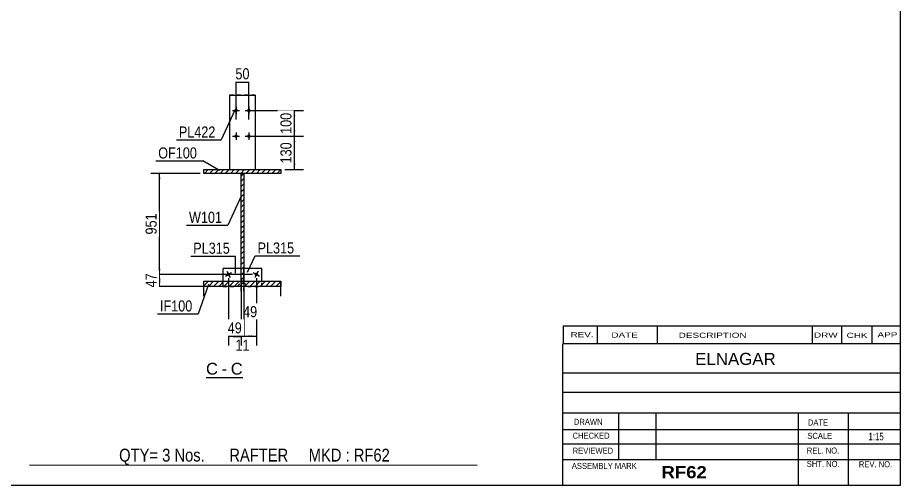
# Model space of a CAD drawing. Header units: millimetres. Extents: x -345 to 58, y -179 to 98.
# Drawn here: x -171.3 to 57.9, y -179.3 to -58 of the extents above; entities that cross this region are included whole.
import ezdxf

# ---------------------------------------------------------------- set-up
doc = ezdxf.new("R2010")
doc.units = ezdxf.units.MM
doc.linetypes.add('DXK_LINE_DOT1', pattern=[1.8814, 0.9407, -0.9407])
doc.styles.add('Arial', font='ARIAL.TTF', dxfattribs={"height": 0.2})
doc.styles.add('Arial Bold', font='ARIALBD.TTF', dxfattribs={"height": 0.2})
doc.styles.add('Arial Narrow', font='ARIALN.TTF', dxfattribs={"height": 0.2})

# ---------------------------------------------------------------- blocks, each defined once
blk = doc.blocks.new('Unknown-623466691-1210')
at = {"color": 5, "linetype": 'Continuous'}
for p, q in [((57.9, -179.32), (57.9, 97.68)), ((-342.1, -179.32), (57.9, -179.32))]:
    blk.add_line(p, q, dxfattribs=at)
blk = doc.blocks.new('Unknown-623466691-14 - 1516')
at = {"color": 7, "linetype": 'Continuous'}
blk.add_line((-122.36, -151.36), (-112.85, -151.36), dxfattribs=at)
at = {"color": 0, "linetype": 'Continuous'}
blk.add_wipeout([(-119.28, -150.61), (-119.28, -147.41), (-122.36, -147.41), (-122.36, -150.61)], dxfattribs=at)
blk.add_wipeout([(-116.9, -150.61), (-116.9, -147.41), (-118.32, -147.41), (-118.32, -150.61)], dxfattribs=at)
at = {"color": 96, "linetype": 'Continuous', "style": 'Arial'}
for s, p in [('C', (-122.36, -150.61)), ('-', (-118.32, -150.61))]:
    blk.add_text(s, height=3.06, dxfattribs=at).set_placement(p)
at = {"color": 0, "linetype": 'Continuous'}
blk.add_wipeout([(-112.85, -150.61), (-112.85, -147.41), (-115.94, -147.41), (-115.94, -150.61)], dxfattribs=at)
at = {"color": 96, "linetype": 'Continuous', "style": 'Arial'}
blk.add_text('C', height=3.06, dxfattribs=at).set_placement((-115.94, -150.61))
blk = doc.blocks.new('Part-623466691-1570 - 1516')
at = {"color": 2, "linetype": 'Continuous'}
for p, q in [((-107.89, -123.08), (-112.55, -123.08)), ((-112.55, -126.41), (-112.55, -123.08)), ((-107.89, -126.41), (-107.89, -123.08))]:
    blk.add_line(p, q, dxfattribs=at)
at = {"color": 7, "linetype": 'DXK_LINE_DOT1'}
for p, q in [((-107.89, -123.08), (-112.55, -123.08)), ((-112.55, -126.74), (-112.55, -126.41)), ((-112.55, -126.74), (-111.55, -127.74)), ((-111.55, -127.74), (-107.89, -127.74)), ((-107.89, -127.74), (-107.89, -126.41))]:
    blk.add_line(p, q, dxfattribs=at)
blk = doc.blocks.new('Bolt-623466691-1519 - 1516')
at = {"linetype": 'Continuous'}
blk.add_hatch(color=3, dxfattribs=at).paths.add_polyline_path([(-108.87, -124.84, -1), (-109.68, -124.38, -1)])
at = {"color": 3, "linetype": 'Continuous'}
for p, q in [((-110.09, -124.15), (-108.46, -125.07)), ((-108.81, -123.8), (-109.73, -125.42))]:
    blk.add_line(p, q, dxfattribs=at)
blk = doc.blocks.new('Part-623466691-1545 - 1516')
at = {"color": 2, "linetype": 'Continuous'}
for p, q in [((-116.24, -78.09), (-116.24, -97.43)), ((-116.24, -78.09), (-109.57, -78.09)), ((-109.57, -78.09), (-109.57, -97.43))]:
    blk.add_line(p, q, dxfattribs=at)
at = {"color": 7, "linetype": 'DXK_LINE_DOT1'}
for p, q in [((-109.57, -78.09), (-116.24, -78.09)), ((-116.24, -97.43), (-109.57, -97.43))]:
    blk.add_line(p, q, dxfattribs=at)
blk = doc.blocks.new('Part-623466691-1575 - 1516')
at = {"color": 2, "linetype": 'Continuous'}
for p, q in [((-113.26, -123.08), (-117.93, -123.08)), ((-117.93, -126.41), (-117.93, -123.08)), ((-113.26, -126.41), (-113.26, -123.08))]:
    blk.add_line(p, q, dxfattribs=at)
at = {"color": 7, "linetype": 'DXK_LINE_DOT1'}
for p, q in [((-113.26, -123.08), (-117.93, -123.08)), ((-117.93, -127.74), (-117.93, -126.41)), ((-117.93, -127.74), (-114.26, -127.74)), ((-114.26, -127.74), (-113.26, -126.74)), ((-113.26, -126.74), (-113.26, -126.41))]:
    blk.add_line(p, q, dxfattribs=at)
blk = doc.blocks.new('Bolt-623466691-1585 - 1516')
at = {"linetype": 'Continuous'}
blk.add_hatch(color=3, dxfattribs=at).paths.add_polyline_path([(-116.13, -124.38, -1), (-116.95, -124.84, -1)])
at = {"color": 3, "linetype": 'Continuous'}
for p, q in [((-117.35, -125.07), (-115.73, -124.15)), ((-117, -123.8), (-116.08, -125.42))]:
    blk.add_line(p, q, dxfattribs=at)
blk = doc.blocks.new('Bolt-623466691-1606 - 1516')
at = {"linetype": 'Continuous'}
for points in [[(-114.11, -82.09, -1), (-115.04, -82.09, -1)], [(-110.77, -82.09, -1), (-111.71, -82.09, -1)], [(-114.11, -88.76, -1), (-115.04, -88.76, -1)], [(-110.77, -88.76, -1), (-111.71, -88.76, -1)]]:
    blk.add_hatch(color=3, dxfattribs=at).paths.add_polyline_path(points)
at = {"color": 3, "linetype": 'Continuous'}
for p, q in [((-115.51, -82.09), (-113.64, -82.09)), ((-114.57, -81.16), (-114.57, -83.03)), ((-112.17, -82.09), (-110.31, -82.09)), ((-111.24, -81.16), (-111.24, -83.03)), ((-115.51, -88.76), (-113.64, -88.76)), ((-114.57, -87.83), (-114.57, -89.69)), ((-112.17, -88.76), (-110.31, -88.76)), ((-111.24, -87.83), (-111.24, -89.69))]:
    blk.add_line(p, q, dxfattribs=at)
blk = doc.blocks.new('Part-623466691-1612 - 1516')
at = {"linetype": 'Continuous'}
h = blk.add_hatch(dxfattribs=at)
h.set_pattern_fill('', scale=0.3, style=0, pattern_type=0)
h.set_pattern_definition([(45, (-102.9067, -97.4254), (-0.67352, 0.67352), [])])
h.paths.add_polyline_path([(-102.91, -98.43), (-102.91, -97.43), (-122.91, -97.43), (-122.91, -98.43)])
at = {"color": 2, "linetype": 'Continuous'}
for p, q in [((-122.91, -98.43), (-122.91, -97.43)), ((-122.91, -97.43), (-102.91, -97.43)), ((-102.91, -98.43), (-122.91, -98.43)), ((-102.91, -97.43), (-102.91, -98.43))]:
    blk.add_line(p, q, dxfattribs=at)
blk = doc.blocks.new('Part-623466691-1618 - 1516')
at = {"linetype": 'Continuous'}
h = blk.add_hatch(dxfattribs=at)
h.set_pattern_fill('', scale=0.3, style=0, pattern_type=0)
h.set_pattern_definition([(45, (-112.5733, -98.4254), (-0.67352, 0.67352), [])])
h.paths.add_polyline_path([(-112.57, -126.41), (-112.57, -98.43), (-113.24, -98.43), (-113.24, -126.41)])
at = {"color": 2, "linetype": 'Continuous'}
for p, q in [((-113.24, -109.76), (-113.24, -98.43)), ((-113.24, -98.43), (-112.57, -98.43)), ((-112.57, -98.43), (-112.57, -109.76)), ((-113.24, -126.41), (-113.24, -109.86)), ((-112.57, -109.86), (-112.57, -126.41)), ((-112.57, -126.41), (-113.24, -126.41))]:
    blk.add_line(p, q, dxfattribs=at)
at = {"color": 7, "linetype": 'DXK_LINE_DOT1'}
for p, q in [((-113.24, -128.95), (-113.24, -126.41)), ((-112.57, -128.95), (-112.57, -126.41))]:
    blk.add_line(p, q, dxfattribs=at)
blk = doc.blocks.new('Part-623466691-1641 - 1516')
at = {"linetype": 'Continuous'}
h = blk.add_hatch(dxfattribs=at)
h.set_pattern_fill('', scale=0.3, style=0, pattern_type=0)
h.set_pattern_definition([(45, (-102.9067, -126.4135), (-0.67352, 0.67352), [])])
h.paths.add_polyline_path([(-102.91, -127.76), (-102.91, -126.41), (-122.91, -126.41), (-122.91, -127.76)])
at = {"color": 7, "linetype": 'DXK_LINE_DOT1'}
for p, q in [((-122.91, -127.76), (-122.91, -126.41)), ((-102.91, -127.76), (-102.91, -126.41))]:
    blk.add_line(p, q, dxfattribs=at)
at = {"color": 2, "linetype": 'Continuous'}
for p, q in [((-122.91, -127.76), (-122.91, -126.41)), ((-122.91, -126.41), (-102.91, -126.41)), ((-122.91, -130.3), (-122.91, -127.76)), ((-102.91, -127.76), (-122.91, -127.76)), ((-102.91, -126.41), (-102.91, -127.76)), ((-102.91, -130.3), (-102.91, -127.76))]:
    blk.add_line(p, q, dxfattribs=at)
blk = doc.blocks.new('StraightDimension-623466691-7693 - 1516')
at = {"linetype": 'Continuous'}
for points in [[(-99.68, -83.59), (-99.43, -82.09), (-99.18, -83.59)], [(-99.18, -87.26), (-99.43, -88.76), (-99.68, -87.26)]]:
    blk.add_hatch(color=7, dxfattribs=at).paths.add_polyline_path(points)
at = {"color": 7, "linetype": 'Continuous'}
for p, q in [((-110.24, -82.09), (-97.03, -82.09)), ((-99.43, -88.76), (-99.43, -82.09)), ((-110.24, -88.76), (-97.03, -88.76))]:
    blk.add_line(p, q, dxfattribs=at)
at = {"color": 0}
blk.add_wipeout([(-99.58, -82.08), (-103.78, -82.08), (-103.78, -88.77), (-99.58, -88.77)], dxfattribs=at)
at = {"color": 3, "style": 'Arial Narrow'}
blk.add_text('100', height=2.863, rotation=90.0002, dxfattribs=at).set_placement((-100.18, -88.17))
blk = doc.blocks.new('StraightDimension-623466691-7728 - 1516')
at = {"linetype": 'Continuous'}
for points in [[(-134.69, -99.93), (-134.44, -98.43), (-134.19, -99.93)], [(-134.19, -123.11), (-134.44, -124.61), (-134.69, -123.11)]]:
    blk.add_hatch(color=7, dxfattribs=at).paths.add_polyline_path(points)
at = {"color": 7, "linetype": 'Continuous'}
for p, q in [((-123.91, -98.43), (-136.69, -98.43)), ((-134.44, -124.61), (-134.44, -98.43)), ((-110.27, -124.61), (-136.69, -124.61))]:
    blk.add_line(p, q, dxfattribs=at)
at = {"color": 0}
blk.add_wipeout([(-134.59, -108.18), (-138.79, -108.18), (-138.79, -114.86), (-134.59, -114.86)], dxfattribs=at)
at = {"color": 3, "style": 'Arial Narrow'}
blk.add_text('951', height=2.863, rotation=90.0002, dxfattribs=at).set_placement((-135.19, -114.26))
blk = doc.blocks.new('StraightDimension-623466691-7729 - 1516')
at = {"linetype": 'Continuous'}
for points in [[(-134.69, -126.11), (-134.44, -124.61), (-134.19, -126.11)], [(-134.19, -126.24), (-134.44, -127.74), (-134.69, -126.24)]]:
    blk.add_hatch(color=7, dxfattribs=at).paths.add_polyline_path(points)
at = {"color": 7, "linetype": 'Continuous'}
for p, q in [((-110.27, -124.61), (-136.69, -124.61)), ((-134.44, -127.74), (-134.44, -124.61)), ((-108.89, -127.74), (-136.69, -127.74))]:
    blk.add_line(p, q, dxfattribs=at)
at = {"color": 0}
blk.add_wipeout([(-134.59, -123.75), (-138.79, -123.75), (-138.79, -128.6), (-134.59, -128.6)], dxfattribs=at)
at = {"color": 3, "style": 'Arial Narrow'}
blk.add_text('47', height=2.863, rotation=90.0002, dxfattribs=at).set_placement((-135.19, -128))
blk = doc.blocks.new('StraightDimension-623466691-1708 - 1516')
at = {"linetype": 'Continuous'}
for points in [[(-113.07, -75.01), (-114.57, -74.76), (-113.07, -74.51)], [(-112.74, -74.51), (-111.24, -74.76), (-112.74, -75.01)]]:
    blk.add_hatch(color=7, dxfattribs=at).paths.add_polyline_path(points)
at = {"color": 7, "linetype": 'Continuous'}
for p, q in [((-114.57, -84.43), (-114.57, -72.51)), ((-111.24, -84.43), (-111.24, -72.51)), ((-114.57, -74.76), (-111.24, -74.76))]:
    blk.add_line(p, q, dxfattribs=at)
at = {"color": 0}
blk.add_wipeout([(-110.48, -74.61), (-110.48, -70.41), (-115.33, -70.41), (-115.33, -74.61)], dxfattribs=at)
at = {"color": 3, "style": 'Arial Narrow'}
blk.add_text('50', height=2.863, dxfattribs=at).set_placement((-114.73, -74.01))
blk = doc.blocks.new('StraightDimension-623466691-7694 - 1516')
at = {"linetype": 'Continuous'}
for points in [[(-99.68, -90.26), (-99.43, -88.76), (-99.18, -90.26)], [(-99.18, -95.93), (-99.43, -97.43), (-99.68, -95.93)]]:
    blk.add_hatch(color=7, dxfattribs=at).paths.add_polyline_path(points)
at = {"color": 7, "linetype": 'Continuous'}
for p, q in [((-110.24, -88.76), (-97.03, -88.76)), ((-99.43, -97.43), (-99.43, -88.76)), ((-101.91, -97.43), (-97.03, -97.43))]:
    blk.add_line(p, q, dxfattribs=at)
at = {"color": 0}
blk.add_wipeout([(-99.58, -89.75), (-103.78, -89.75), (-103.78, -96.43), (-99.58, -96.43)], dxfattribs=at)
at = {"color": 3, "style": 'Arial Narrow'}
blk.add_text('130', height=2.863, rotation=90.0002, dxfattribs=at).set_placement((-100.18, -95.83))
blk = doc.blocks.new('StraightDimension-623466691-7710 - 1516')
at = {"linetype": 'Continuous'}
for points in [[(-111.05, -140.91), (-112.55, -140.66), (-111.05, -140.41)], [(-110.77, -140.41), (-109.27, -140.66), (-110.77, -140.91)]]:
    blk.add_hatch(color=7, dxfattribs=at).paths.add_polyline_path(points)
at = {"color": 7, "linetype": 'Continuous'}
for p, q in [((-112.55, -125.61), (-112.55, -143.06)), ((-109.27, -125.61), (-109.27, -143.06)), ((-112.55, -140.66), (-109.27, -140.66))]:
    blk.add_line(p, q, dxfattribs=at)
at = {"color": 0}
blk.add_wipeout([(-108.49, -136.31), (-108.49, -132.11), (-113.34, -132.11), (-113.34, -136.31)], dxfattribs=at)
at = {"color": 3, "style": 'Arial Narrow'}
blk.add_text('49', height=2.863, dxfattribs=at).set_placement((-112.74, -135.71))
blk = doc.blocks.new('StraightDimension-623466691-7711 - 1516')
at = {"linetype": 'Continuous'}
for points in [[(-114.76, -140.41), (-113.26, -140.66), (-114.76, -140.91)], [(-111.05, -140.91), (-112.55, -140.66), (-111.05, -140.41)]]:
    blk.add_hatch(color=7, dxfattribs=at).paths.add_polyline_path(points)
at = {"color": 7, "linetype": 'Continuous'}
for p, q in [((-113.26, -125.61), (-113.26, -142.91)), ((-112.55, -125.61), (-112.55, -142.91)), ((-113.26, -140.66), (-112.55, -140.66))]:
    blk.add_line(p, q, dxfattribs=at)
at = {"color": 0}
blk.add_wipeout([(-110.48, -145.01), (-110.48, -140.81), (-115.33, -140.81), (-115.33, -145.01)], dxfattribs=at)
at = {"color": 3, "style": 'Arial Narrow'}
blk.add_text('11', height=2.863, dxfattribs=at).set_placement((-114.73, -144.41))
blk = doc.blocks.new('StraightDimension-623466691-7712 - 1516')
at = {"linetype": 'Continuous'}
for points in [[(-115.04, -140.91), (-116.54, -140.66), (-115.04, -140.41)], [(-114.76, -140.41), (-113.26, -140.66), (-114.76, -140.91)]]:
    blk.add_hatch(color=7, dxfattribs=at).paths.add_polyline_path(points)
at = {"color": 7, "linetype": 'Continuous'}
for p, q in [((-116.54, -125.61), (-116.54, -143.06)), ((-113.26, -125.61), (-113.26, -143.06)), ((-116.54, -140.66), (-113.26, -140.66))]:
    blk.add_line(p, q, dxfattribs=at)
at = {"color": 0}
blk.add_wipeout([(-112.47, -140.51), (-112.47, -136.31), (-117.33, -136.31), (-117.33, -140.51)], dxfattribs=at)
at = {"color": 3, "style": 'Arial Narrow'}
blk.add_text('49', height=2.863, dxfattribs=at).set_placement((-116.73, -139.91))
blk = doc.blocks.new('CBS_NAME_BLOG-623466691-8812')
at = {"color": 7, "linetype": 'Continuous'}
for p, q in [((-29.69, -179.28), (-29.7, -142.58)), ((-29.69, -142.57), (57.82, -142.57)), ((-29.69, -150.11), (57.83, -150.11)), ((-29.62, -155.16), (57.9, -155.16)), ((-29.69, -160.54), (57.82, -160.54)), ((-15.17, -172.64), (-15.17, -160.54)), ((-5.49, -172.62), (-5.49, -160.55)), ((31.43, -179.28), (31.43, -160.55)), ((44.48, -179.28), (44.48, -160.54)), ((-29.69, -164.84), (57.9, -164.82)), ((-29.69, -168.58), (57.82, -168.58)), ((-29.69, -172.62), (57.82, -172.62)), ((-29.69, -179.32), (57.9, -179.32))]:
    blk.add_line(p, q, dxfattribs=at)
at = {"color": 3, "linetype": 'Continuous', "style": 'Arial'}
blk.add_text('ELNAGAR', height=3.133, dxfattribs=at).set_placement((4.63, -148.1))
at = {"color": 3, "linetype": 'Continuous'}
for s, height, style, width, p in [('DRAWN', 1.566, 'Arial', 0.9, (-26.86, -163.64)), ('DATE', 1.566, 'Arial', 0.9, (33.9, -163.81)), ('CHECKED', 1.566, 'Arial', 0.9, (-27.21, -167.22)), ('SCALE', 1.566, 'Arial', 0.9, (33.75, -167.28)), ('1:15', 1.957, 'Arial Narrow', 0.9, (49.64, -167.64)), ('REVIEWED', 1.566, 'Arial', 0.9, (-27.17, -171.14)), ('REL. NO.', 1.566, 'Arial', 0.9, (33.61, -171.09)), ('ASSEMBLY MARK', 1.5663, 'Arial', 0.9, (-27.39, -175.07)), ('SHT. NO.', 1.566, 'Arial', 0.9, (33.61, -174.55)), ('REV. NO.', 1.566, 'Arial', 0.9, (47.13, -174.64)), ('RF62', 3.131, 'Arial Bold', 1.1, (-4.11, -177.47))]:
    blk.add_text(s, height=height, dxfattribs=dict(at, style=style, width=width)).set_placement(p)
blk = doc.blocks.new('CBS_CALLOFF-623466691-8811')
at = {"color": 7, "linetype": 'Continuous'}
blk.add_line((-168.22, -174.05), (-51.99, -174.07), dxfattribs=at)
at = {"color": 3, "linetype": 'Continuous', "style": 'Arial Narrow'}
blk.add_text('QTY= 3 Nos.      RAFTER     MKD : RF62', height=3.3405, dxfattribs=at).set_placement((-144.93, -173.16))
blk = doc.blocks.new('CBS_REVISION-623466691-8813')
at = {"color": 7, "linetype": 'Continuous'}
for p, q in [((-29.61, -137.94), (57.89, -137.94)), ((-29.61, -137.94), (-29.61, -142.57)), ((-20.81, -137.94), (-20.81, -142.57)), ((-5.22, -137.94), (-5.22, -142.51)), ((35.04, -137.94), (35.04, -142.57)), ((42.58, -137.94), (42.58, -142.57)), ((50.53, -137.94), (50.53, -142.57)), ((-29.61, -142.57), (57.89, -142.57))]:
    blk.add_line(p, q, dxfattribs=at)
at = {"color": 7, "style": 'Arial Narrow', "width": 1.7}
for s, height, p in [('REV.', 1.326, (-27.75, -140.9)), ('DATE', 1.326, (-17.13, -141.01)), ('DESCRIPTION', 1.3257, (0.35, -141.07)), ('DRW', 1.326, (35.47, -141.01)), ('CHK', 1.326, (43.95, -141.1)), ('APP', 1.326, (51.96, -140.94))]:
    blk.add_text(s, height=height, dxfattribs=at).set_placement(p)
blk = doc.blocks.new('Mark-623466691-1541 - 1516')
at = {"color": 7, "linetype": 'Continuous'}
blk.add_line((-114.89, -81.98), (-118.42, -89.71), dxfattribs=at)
at = {"color": 0}
blk.add_wipeout([(-119.92, -89.11), (-119.92, -86.11), (-129.43, -86.11), (-129.43, -89.11)], dxfattribs=at)
blk.add_wipeout([(-119.92, -89.11), (-119.92, -86.11), (-129.43, -86.11), (-129.43, -89.11)], dxfattribs=at)
at = {"color": 7, "linetype": 'Continuous'}
blk.add_line((-130.03, -89.71), (-118.42, -89.71), dxfattribs=at)
at = {"color": 3, "style": 'Arial Narrow'}
blk.add_text('PL422', height=2.863, dxfattribs=at).set_placement((-129.43, -89.11))
blk = doc.blocks.new('Mark-623466691-1566 - 1516')
at = {"color": 0}
blk.add_wipeout([(-99.48, -119.19), (-99.48, -116.19), (-108.99, -116.19), (-108.99, -119.19)], dxfattribs=at)
blk.add_wipeout([(-99.48, -119.19), (-99.48, -116.19), (-108.99, -116.19), (-108.99, -119.19)], dxfattribs=at)
at = {"color": 7, "linetype": 'Continuous'}
for p, q in [((-111.6, -124.03), (-109.59, -119.79)), ((-109.59, -119.79), (-97.98, -119.79))]:
    blk.add_line(p, q, dxfattribs=at)
at = {"color": 3, "style": 'Arial Narrow'}
blk.add_text('PL315', height=2.863, dxfattribs=at).set_placement((-108.99, -119.19))
blk = doc.blocks.new('Mark-623466691-1571 - 1516')
at = {"color": 7, "linetype": 'Continuous'}
blk.add_line((-114.68, -124.28), (-114.68, -119.85), dxfattribs=at)
at = {"color": 0}
blk.add_wipeout([(-116.18, -119.25), (-116.18, -116.25), (-125.68, -116.25), (-125.68, -119.25)], dxfattribs=at)
blk.add_wipeout([(-116.18, -119.25), (-116.18, -116.25), (-125.68, -116.25), (-125.68, -119.25)], dxfattribs=at)
at = {"color": 7, "linetype": 'Continuous'}
blk.add_line((-126.28, -119.85), (-114.68, -119.85), dxfattribs=at)
at = {"color": 3, "style": 'Arial Narrow'}
blk.add_text('PL315', height=2.863, dxfattribs=at).set_placement((-125.68, -119.25))
blk = doc.blocks.new('Mark-623466691-1608 - 1516')
at = {"color": 7, "linetype": 'Continuous'}
blk.add_line((-118.89, -97.64), (-123.22, -95.14), dxfattribs=at)
at = {"color": 0}
blk.add_wipeout([(-124.72, -94.54), (-124.72, -91.54), (-134.77, -91.54), (-134.77, -94.54)], dxfattribs=at)
blk.add_wipeout([(-124.72, -94.54), (-124.72, -91.54), (-134.77, -91.54), (-134.77, -94.54)], dxfattribs=at)
at = {"color": 7, "linetype": 'Continuous'}
blk.add_line((-135.37, -95.14), (-123.22, -95.14), dxfattribs=at)
at = {"color": 3, "style": 'Arial Narrow'}
blk.add_text('OF100', height=2.863, dxfattribs=at).set_placement((-134.77, -94.54))
blk = doc.blocks.new('Mark-623466691-1614 - 1516')
at = {"color": 7, "linetype": 'Continuous'}
blk.add_line((-113.16, -104.11), (-116.7, -111.84), dxfattribs=at)
at = {"color": 0}
blk.add_wipeout([(-118.2, -111.24), (-118.2, -108.24), (-126.79, -108.24), (-126.79, -111.24)], dxfattribs=at)
blk.add_wipeout([(-118.2, -111.24), (-118.2, -108.24), (-126.79, -108.24), (-126.79, -111.24)], dxfattribs=at)
at = {"color": 7, "linetype": 'Continuous'}
blk.add_line((-127.39, -111.84), (-116.7, -111.84), dxfattribs=at)
at = {"color": 3, "style": 'Arial Narrow'}
blk.add_text('W101', height=2.863, dxfattribs=at).set_placement((-126.79, -111.24))
blk = doc.blocks.new('Mark-623466691-1637 - 1516')
at = {"color": 7, "linetype": 'Continuous'}
blk.add_line((-121.69, -127.21), (-124.41, -134.83), dxfattribs=at)
at = {"color": 0}
blk.add_wipeout([(-125.91, -134.23), (-125.91, -131.23), (-134.32, -131.23), (-134.32, -134.23)], dxfattribs=at)
blk.add_wipeout([(-125.91, -134.23), (-125.91, -131.23), (-134.32, -131.23), (-134.32, -134.23)], dxfattribs=at)
at = {"color": 7, "linetype": 'Continuous'}
blk.add_line((-134.92, -134.83), (-124.41, -134.83), dxfattribs=at)
at = {"color": 3, "style": 'Arial Narrow'}
blk.add_text('IF100', height=2.863, dxfattribs=at).set_placement((-134.32, -134.23))

msp = doc.modelspace()

# ---------------------------------------------------------------- block references
for name in ['Unknown-623466691-1210', 'Part-623466691-1545 - 1516', 'Bolt-623466691-1606 - 1516', 'Part-623466691-1612 - 1516', 'Part-623466691-1618 - 1516', 'Part-623466691-1575 - 1516', 'Part-623466691-1570 - 1516', 'Bolt-623466691-1585 - 1516', 'Bolt-623466691-1519 - 1516', 'Part-623466691-1641 - 1516', 'CBS_REVISION-623466691-8813', 'CBS_NAME_BLOG-623466691-8812', 'CBS_CALLOFF-623466691-8811']:
    msp.add_blockref(name, (0, 0))

# ---------------------------------------------------------------- next in the draw order: block references
for name in ['StraightDimension-623466691-7693 - 1516', 'StraightDimension-623466691-7728 - 1516', 'Unknown-623466691-14 - 1516']:
    msp.add_blockref(name, (0, 0))

# ---------------------------------------------------------------- next in the draw order: block references
for name in ['StraightDimension-623466691-1708 - 1516', 'StraightDimension-623466691-7694 - 1516', 'Mark-623466691-1608 - 1516', 'Mark-623466691-1614 - 1516', 'StraightDimension-623466691-7729 - 1516']:
    msp.add_blockref(name, (0, 0))

# ---------------------------------------------------------------- next in the draw order: block references
for name in ['Mark-623466691-1541 - 1516', 'Mark-623466691-1571 - 1516', 'Mark-623466691-1566 - 1516', 'StraightDimension-623466691-7710 - 1516', 'Mark-623466691-1637 - 1516']:
    msp.add_blockref(name, (0, 0))

# ---------------------------------------------------------------- next in the draw order: block references
msp.add_blockref('StraightDimension-623466691-7711 - 1516', (0, 0))

# ---------------------------------------------------------------- next in the draw order: block references
msp.add_blockref('StraightDimension-623466691-7712 - 1516', (0, 0))

doc.saveas('drawing.dxf')
